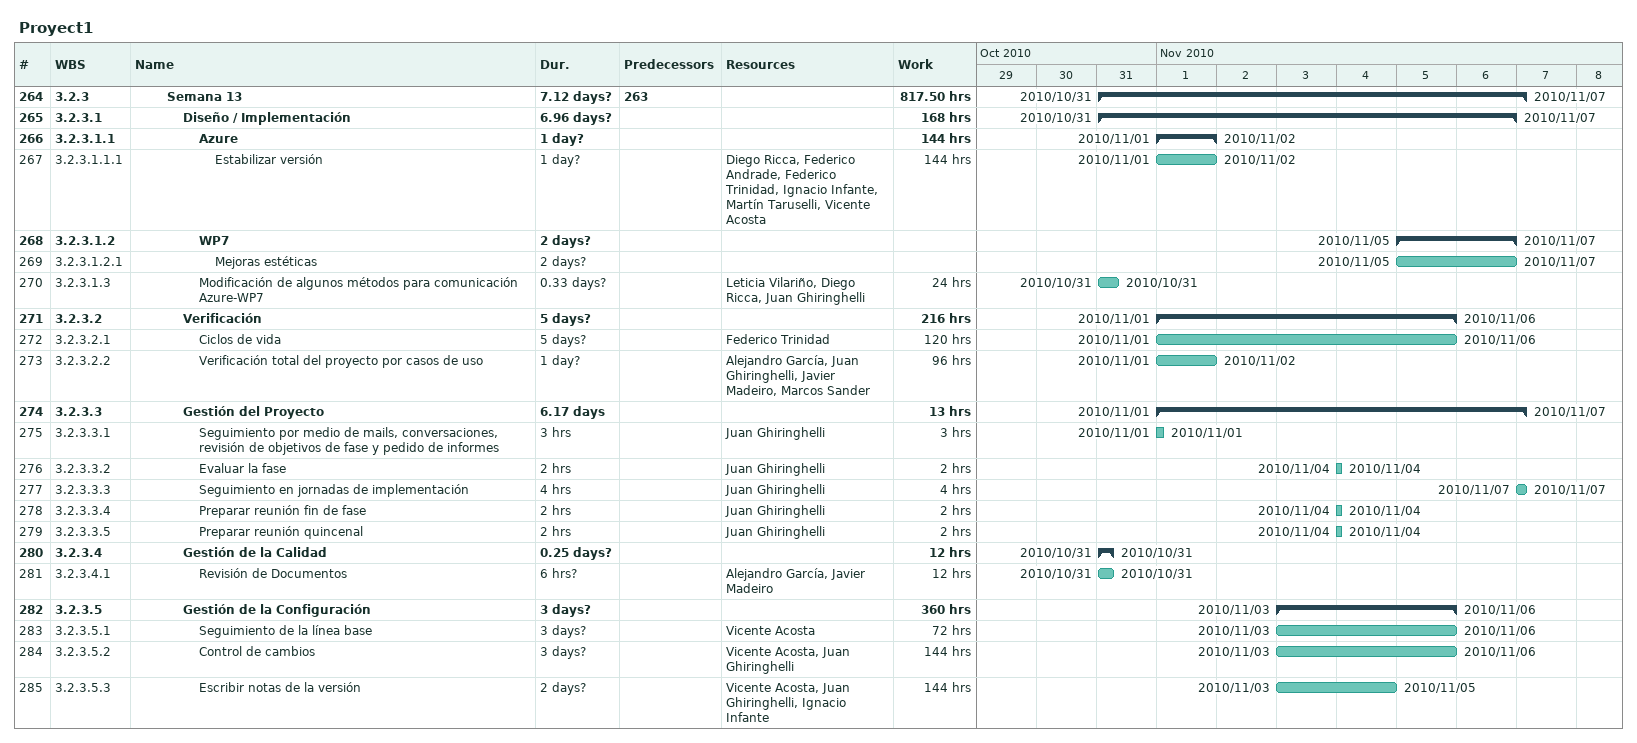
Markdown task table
Proyect1

| ID | WBS | Task | Duration | Start | Finish | Predecessors | Resources | Work (h) |
|---|---|---|---|---|---|---|---|---|
| 264 | 3.2.3 | **Semana 13** | 7.12d? | 2010-10-31 | 2010-11-07 | 263 |  | 817.50 |
| 265 | 3.2.3.1 | **Diseño / Implementación** | 6.96d? | 2010-10-31 | 2010-11-07 |  |  | 168 |
| 266 | 3.2.3.1.1 | **Azure** | 1d? | 2010-11-01 | 2010-11-02 |  |  | 144 |
| 267 | 3.2.3.1.1.1 | Estabilizar versión | 1d? | 2010-11-01 | 2010-11-02 |  | Diego Ricca, Federico Andrade, Federico Trinidad, Ignacio Infante, Martín Taruselli, Vicente Acosta | 144 |
| 268 | 3.2.3.1.2 | **WP7** | 2d? | 2010-11-05 | 2010-11-07 |  |  |  |
| 269 | 3.2.3.1.2.1 | Mejoras estéticas | 2d? | 2010-11-05 | 2010-11-07 |  |  |  |
| 270 | 3.2.3.1.3 | Modificación de algunos métodos para comunicación Azure-WP7 | 0.33d? | 2010-10-31 | 2010-10-31 |  | Leticia Vilariño, Diego Ricca, Juan Ghiringhelli | 24 |
| 271 | 3.2.3.2 | **Verificación** | 5d? | 2010-11-01 | 2010-11-06 |  |  | 216 |
| 272 | 3.2.3.2.1 | Ciclos de vida | 5d? | 2010-11-01 | 2010-11-06 |  | Federico Trinidad | 120 |
| 273 | 3.2.3.2.2 | Verificación total del proyecto por casos de uso | 1d? | 2010-11-01 | 2010-11-02 |  | Alejandro García, Juan Ghiringhelli, Javier Madeiro, Marcos Sander | 96 |
| 274 | 3.2.3.3 | **Gestión del Proyecto** | 6.17d | 2010-11-01 | 2010-11-07 |  |  | 13 |
| 275 | 3.2.3.3.1 | Seguimiento por medio de mails, conversaciones, revisión de objetivos de fase y pedido de informes | 3h | 2010-11-01 | 2010-11-01 |  | Juan Ghiringhelli | 3 |
| 276 | 3.2.3.3.2 | Evaluar la fase | 2h | 2010-11-04 | 2010-11-04 |  | Juan Ghiringhelli | 2 |
| 277 | 3.2.3.3.3 | Seguimiento en jornadas de implementación | 4h | 2010-11-07 | 2010-11-07 |  | Juan Ghiringhelli | 4 |
| 278 | 3.2.3.3.4 | Preparar reunión fin de fase | 2h | 2010-11-04 | 2010-11-04 |  | Juan Ghiringhelli | 2 |
| 279 | 3.2.3.3.5 | Preparar reunión quincenal | 2h | 2010-11-04 | 2010-11-04 |  | Juan Ghiringhelli | 2 |
| 280 | 3.2.3.4 | **Gestión de la Calidad** | 0.25d? | 2010-10-31 | 2010-10-31 |  |  | 12 |
| 281 | 3.2.3.4.1 | Revisión de Documentos | 6h? | 2010-10-31 | 2010-10-31 |  | Alejandro García, Javier Madeiro | 12 |
| 282 | 3.2.3.5 | **Gestión de la Configuración** | 3d? | 2010-11-03 | 2010-11-06 |  |  | 360 |
| 283 | 3.2.3.5.1 | Seguimiento de la línea base | 3d? | 2010-11-03 | 2010-11-06 |  | Vicente Acosta | 72 |
| 284 | 3.2.3.5.2 | Control de cambios | 3d? | 2010-11-03 | 2010-11-06 |  | Vicente Acosta, Juan Ghiringhelli | 144 |
| 285 | 3.2.3.5.3 | Escribir notas de la versión | 2d? | 2010-11-03 | 2010-11-05 |  | Vicente Acosta, Juan Ghiringhelli, Ignacio Infante | 144 |
